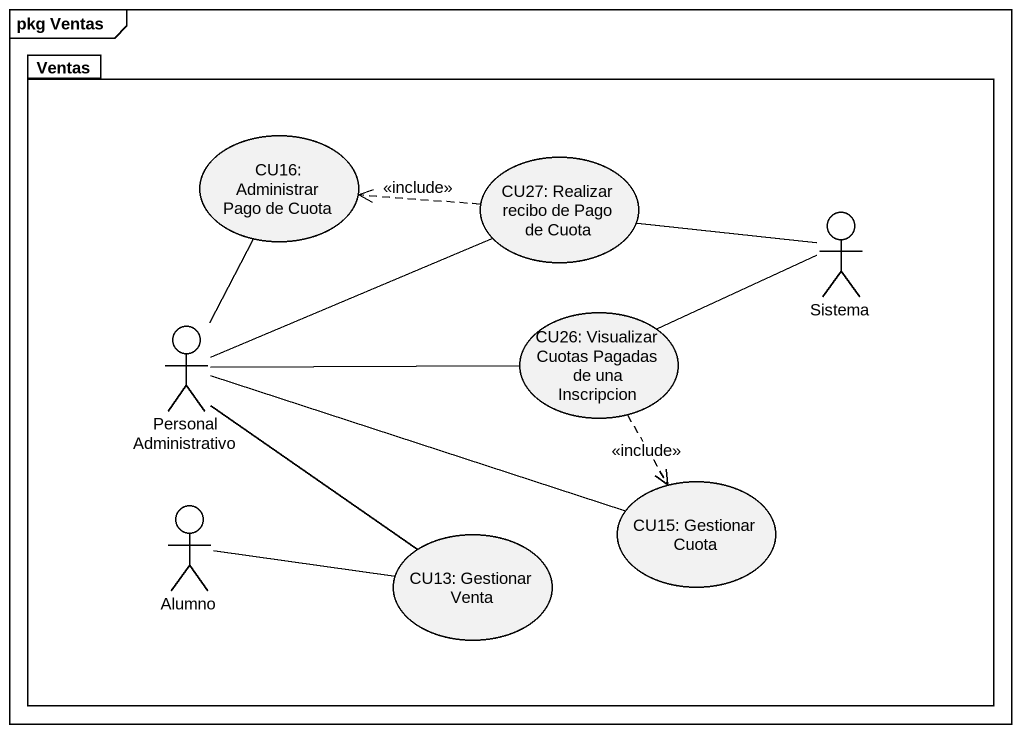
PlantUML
@startuml
mainframe pkg Ventas
package Ventas {
  usecase "CU16: Administrar Pago de Cuota" as CU16_Administrar_Pago_de
  usecase "CU27: Realizar recibo de Pago de Cuota" as CU27_Realizar_recibo_de
  actor Sistema
  usecase "CU26: Visualizar Cuotas Pagadas de una Inscripcion" as CU26_Visualizar_Cuotas
  actor "Personal Administrativo" as Personal_Administrativo
  actor Alumno
  usecase "CU15: Gestionar Cuota" as CU15_Gestionar_Cuota
  usecase "CU13: Gestionar Venta" as CU13_Gestionar_Venta
}
CU27_Realizar_recibo_de .left.> CU16_Administrar_Pago_de : <<include>>
Sistema -left- CU27_Realizar_recibo_de
Sistema -left- CU26_Visualizar_Cuotas
CU26_Visualizar_Cuotas ..> CU15_Gestionar_Cuota : <<include>>
Personal_Administrativo -up- CU16_Administrar_Pago_de
Personal_Administrativo -right- CU27_Realizar_recibo_de
Personal_Administrativo -right- CU26_Visualizar_Cuotas
Personal_Administrativo -right- CU15_Gestionar_Cuota
Personal_Administrativo -- CU13_Gestionar_Venta
Alumno -right- CU13_Gestionar_Venta
@enduml
